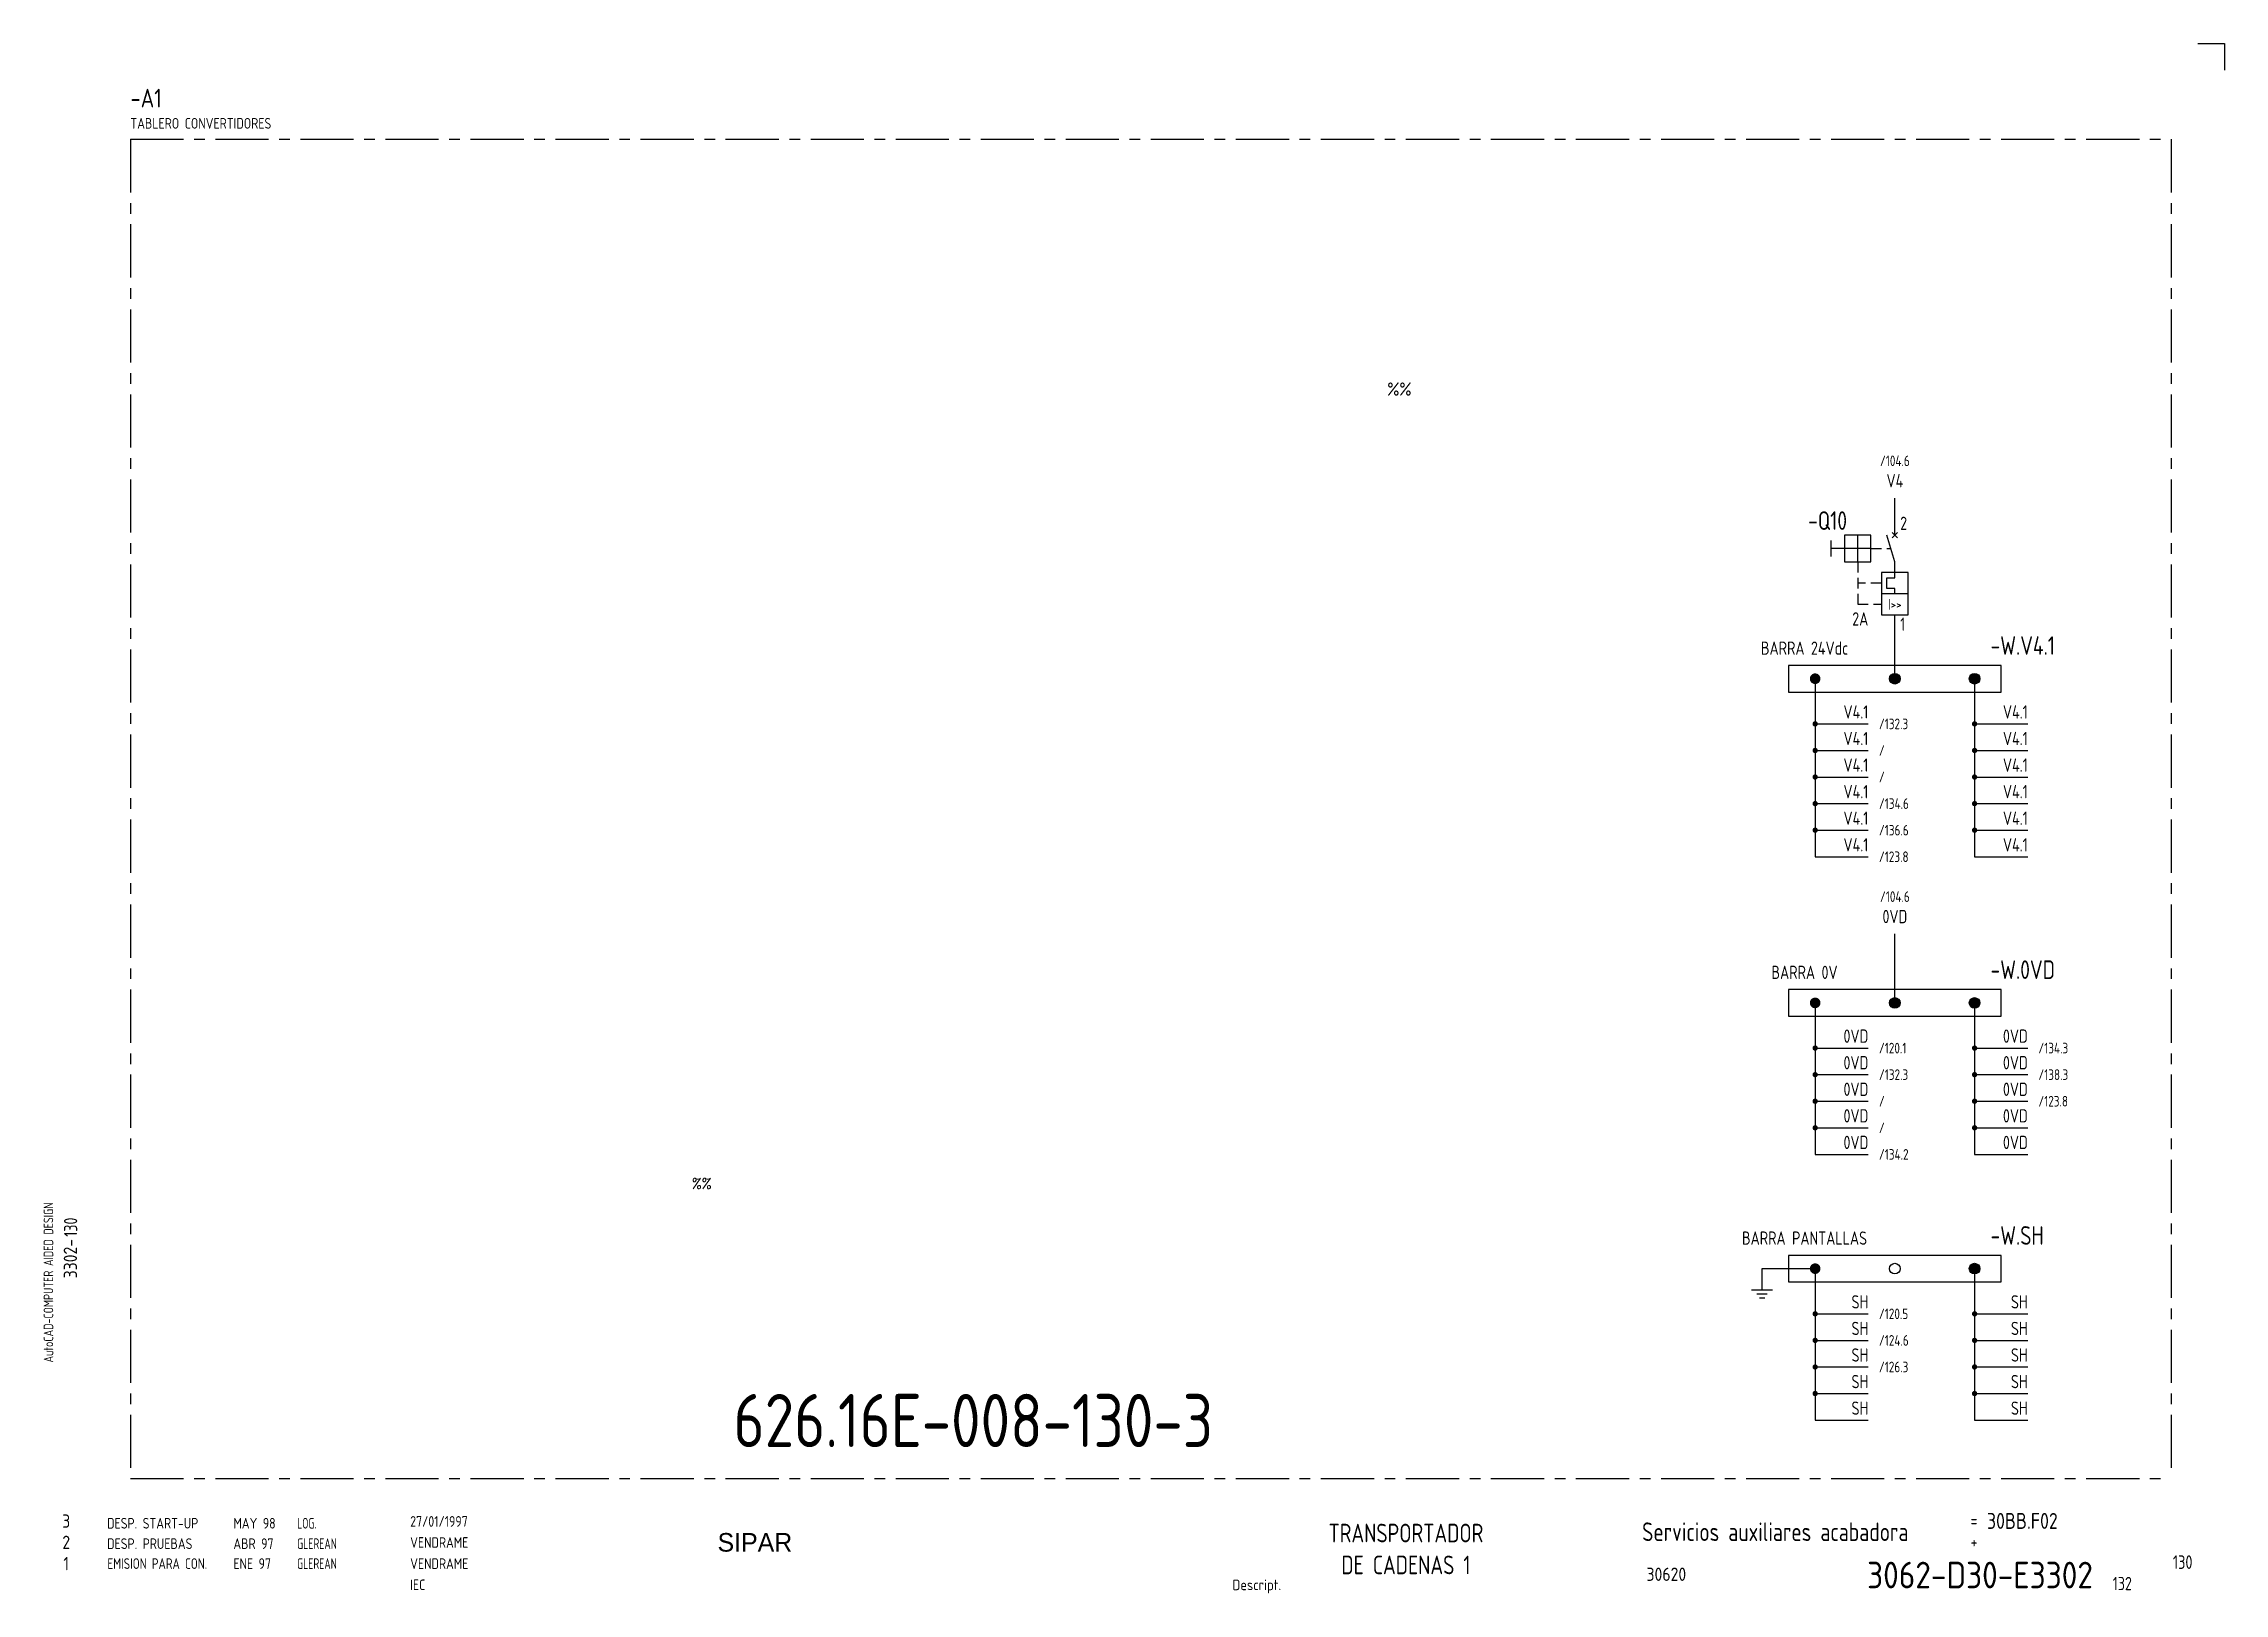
# Model space of a CAD drawing. Extents: x 10 to 420, y 5 to 297.
import ezdxf
from ezdxf.enums import TextEntityAlignment as Align

# ---------------------------------------------------------------- set-up
doc = ezdxf.new("R2010")
doc.units = 0
doc.header["$LTSCALE"] = 8
doc.header["$MEASUREMENT"] = 0
doc.linetypes.add('CENTER', pattern=[2, 1.25, -0.25, 0.25, -0.25])
doc.linetypes.add('HIDDEN', pattern=[0.375, 0.25, -0.125])
doc.layers.get('0').update_dxf_attribs({"linetype": 'CONTINUOUS'})
doc.layers.add('CART', color=7, linetype='CONTINUOUS')
doc.styles.add('DIN', font='DIN', dxfattribs={"width": 0.85})
doc.styles.add('SIMPLEX', font='SIMPLEX', dxfattribs={"width": 0.9})
doc.styles.add('UNIV', font='UNIV')

# ---------------------------------------------------------------- blocks, each defined once
blk = doc.blocks.new('WB-FG100')
at = {"layer": 'CART', "color": 1}
for p, q in [((415, 297), (420, 297)), ((420, 297), (420, 292))]:
    blk.add_line(p, q, dxfattribs=at)
at = {"layer": 'CART', "color": 1, "style": 'DIN', "width": 0.8}
blk.add_text('AutoCAD-COMPUTER AIDED DESIGN', height=1.8, rotation=90, dxfattribs=at).set_placement((11.47, 48.84))
at = {"layer": 'CART', "color": 3, "style": 'DIN', "width": 0.8}
for s, p in [('=', (372.24, 17.91)), ('+', (372.24, 13.87))]:
    blk.add_text(s, height=2.5, dxfattribs=at).set_placement(p)
at = {"layer": 'CART', "color": 7, "style": 'DIN', "width": 0.9}
blk.add_attdef('FILE', text='', height=2.5, rotation=90, dxfattribs=at).set_placement((15.95, 68.38), align=Align.CENTER)
for tag, p in [('MOD-3', (13.92, 19)), ('MOD-2', (13.92, 15)), ('MOD-1', (13.92, 11)), ('NR.COMMESSA', (315, 9))]:
    blk.add_attdef(tag, text='', height=2.5, dxfattribs=at).set_placement(p, align=Align.MIDDLE)
at = {"layer": 'CART', "color": 7, "style": 'DIN'}
for tag, width, p in [('REV-3', 0.9, (21.66, 19)), ('DATA-3', 0.9, (45.37, 19)), ('NOME-3', 0.9, (57.37, 19)), ('REV-2', 0.9, (21.66, 15)), ('DATA-2', 0.9, (45.37, 15)), ('NOME-2', 0.9, (57.37, 15)), ('REV-1', 0.9, (21.66, 11)), ('DATA-1', 0.9, (45.37, 11)), ('NOME-1', 0.7, (57.37, 11))]:
    blk.add_attdef(tag, text='', height=2, dxfattribs=dict(at, width=width)).set_placement(p, align=Align.MIDDLE_LEFT)
at = {"layer": 'CART', "color": 7, "style": 'DIN', "width": 0.9}
for tag, p, height in [('DATA', (78.64, 17.94), 2), ('ESECUTORE', (78.64, 13.97), 2), ('CONTROLLORE', (78.64, 9.99), 2), ('SEGUE', (398.93, 5.65), 2.8), ('NORMA', (78.64, 6.01), 2)]:
    blk.add_attdef(tag, p, '', height=height, dxfattribs=at)
at = {"layer": 'CART', "color": 2, "style": 'DIN', "width": 0.9}
for tag, p in [('TITOLO-1/3', (266.5, 18.23)), ('TITOLO-1/2', (266.5, 15.73)), ('TITOLO-2/3', (266.5, 13.18)), ('TITOLO-2/2', (266.5, 10.68)), ('TITOLO-3/3', (266.5, 8.13))]:
    blk.add_attdef(tag, text='', height=3.5, dxfattribs=at).set_placement(p, align=Align.MIDDLE)
at = {"layer": 'CART', "color": 3, "style": 'DIN', "width": 0.9}
blk.add_attdef('ASSIEME', text='', height=3.5, dxfattribs=at).set_placement((334, 17), align=Align.MIDDLE)
at = {"layer": 'CART', "color": 3, "style": 'DIN', "width": 0.85}
for tag, p in [('=', (375.33, 16.63)), ('+', (375.33, 12.76))]:
    blk.add_attdef(tag, text='', height=3, dxfattribs=at).set_placement(p, align=Align.BOTTOM_LEFT)
at = {"layer": 'CART', "color": 3, "style": 'DIN', "width": 0.9}
blk.add_attdef('FOGLIO', text='', height=2.8, dxfattribs=at).set_placement((414.2, 9.56), align=Align.RIGHT)
at = {"layer": 'CART', "color": 2, "style": 'DIN', "width": 0.9}
blk.add_attdef('DISEGNO', text='', height=5, dxfattribs=at).set_placement((395.27, 6.35), align=Align.RIGHT)
at = {"layer": 'CART', "color": 1, "style": 'DIN', "width": 0.9}
blk.add_attdef('TIPOLOGIA', (233.37, 6), '', height=2, dxfattribs=at)
blk = doc.blocks.new('DESP')
at = {"linetype": 'Continuous', "style": 'DIN'}
for s, width, p in [('DESP. START-UP', 0.85, (21.62, 17.59)), ('MAY 98', 0.85, (45.38, 17.59)), ('LOG.', 0.7, (57.38, 17.59))]:
    blk.add_text(s, height=2, dxfattribs=dict(at, width=width)).set_placement(p)

msp = doc.modelspace()

# ---------------------------------------------------------------- linework, layer by layer
at = {"color": 3, "linetype": 'CENTER'}
for p, q in [((26, 279), (410, 279)), ((26, 279), (26, 27)), ((410, 279), (410, 27)), ((26, 27), (410, 27))]:
    msp.add_line(p, q, dxfattribs=at)
for p, q in [((358, 204.5), (358, 211.5)), ((346, 200.5), (346, 203.5)), ((353.5, 202), (346, 202)), ((353.5, 204.5), (348.5, 204.5)), ((348.5, 204.5), (348.5, 199.5)), ((351, 199.5), (351, 204.5)), ((353.5, 199.5), (353.5, 204.5)), ((358, 199.5), (356.5, 204.5)), ((357.5, 204), (358.5, 205)), ((357.5, 205), (358.5, 204)), ((348.5, 199.5), (353.5, 199.5)), ((355.5, 197.5), (355.5, 189.5)), ((360.5, 197.5), (355.5, 197.5)), ((358, 196.5), (358, 199.5)), ((360.5, 189.5), (360.5, 197.5)), ((360.5, 193.5), (355.5, 193.5)), ((356.5, 194.5), (356.5, 196.5)), ((356.5, 196.5), (358, 196.5)), ((358, 194.5), (356.5, 194.5)), ((358, 193.5), (358, 194.5)), ((355.5, 189.5), (360.5, 189.5)), ((358, 177.5), (358, 189.5)), ((343, 177), (343, 144)), ((373, 177), (373, 144)), ((343, 169), (353, 169)), ((373, 169), (383, 169)), ((343, 164), (353, 164)), ((373, 164), (383, 164)), ((343, 159), (353, 159)), ((373, 159), (383, 159)), ((343, 154), (353, 154)), ((373, 154), (383, 154)), ((343, 149), (353, 149)), ((373, 149), (383, 149)), ((343, 144), (353, 144)), ((373, 144), (383, 144)), ((358, 116.5), (358, 129.5)), ((343, 116.5), (343, 88)), ((373, 116.5), (373, 88)), ((343, 108), (353, 108)), ((373, 108), (383, 108)), ((343, 103), (353, 103)), ((373, 103), (383, 103)), ((343, 98), (353, 98)), ((373, 98), (383, 98)), ((343, 93), (353, 93)), ((373, 93), (383, 93)), ((343, 88), (353, 88)), ((343, 88), (353, 88)), ((373, 88), (383, 88)), ((373, 88), (383, 88)), ((333, 66.5), (343, 66.5)), ((333, 62.5), (333, 66.5)), ((343, 66), (343, 38)), ((373, 66), (373, 38)), ((331, 62.5), (335, 62.5)), ((332, 61.75), (334, 61.75)), ((332.5, 61), (333.5, 61)), ((343, 58), (353, 58)), ((373, 58), (383, 58)), ((343, 53), (353, 53)), ((373, 53), (383, 53)), ((343, 48), (353, 48)), ((373, 48), (383, 48)), ((343, 43), (353, 43)), ((373, 43), (383, 43)), ((343, 38), (353, 38)), ((373, 38), (383, 38))]:
    msp.add_line(p, q)
at = {"linetype": 'HIDDEN'}
for p, q in [((353.5, 202), (357.25, 202)), ((351, 199.5), (351, 191.5)), ((355.5, 195.5), (351, 195.5)), ((351, 191.5), (355.5, 191.5))]:
    msp.add_line(p, q, dxfattribs=at)
at = {"color": 2}
for p, q in [((378, 180), (338, 180)), ((338, 180), (338, 175)), ((378, 175), (378, 180)), ((338, 175), (378, 175)), ((378, 119), (338, 119)), ((338, 119), (338, 114)), ((378, 114), (378, 119)), ((338, 114), (378, 114)), ((378, 69), (338, 69)), ((338, 69), (338, 64)), ((378, 64), (378, 69)), ((338, 64), (378, 64))]:
    msp.add_line(p, q, dxfattribs=at)
for points, const_width in [([(342.5, 177.5, 1), (343.5, 177.5, 1)], 1), ([(357.5, 177.5, 1), (358.5, 177.5, 1)], 1), ([(372.5, 177.5, 1), (373.5, 177.5, 1)], 1), ([(342.75, 169, 1), (343.25, 169, 1)], 0.5), ([(372.75, 169, 1), (373.25, 169, 1)], 0.5), ([(342.75, 164, 1), (343.25, 164, 1)], 0.5), ([(372.75, 164, 1), (373.25, 164, 1)], 0.5), ([(342.75, 159, 1), (343.25, 159, 1)], 0.5), ([(372.75, 159, 1), (373.25, 159, 1)], 0.5), ([(342.75, 154, 1), (343.25, 154, 1)], 0.5), ([(372.75, 154, 1), (373.25, 154, 1)], 0.5), ([(342.75, 149, 1), (343.25, 149, 1)], 0.5), ([(372.75, 149, 1), (373.25, 149, 1)], 0.5), ([(342.5, 116.5, 1), (343.5, 116.5, 1)], 1), ([(357.5, 116.5, 1), (358.5, 116.5, 1)], 1), ([(372.5, 116.5, 1), (373.5, 116.5, 1)], 1), ([(342.75, 108, 1), (343.25, 108, 1)], 0.5), ([(372.75, 108, 1), (373.25, 108, 1)], 0.5), ([(342.75, 103, 1), (343.25, 103, 1)], 0.5), ([(372.75, 103, 1), (373.25, 103, 1)], 0.5), ([(342.75, 98, 1), (343.25, 98, 1)], 0.5), ([(372.75, 98, 1), (373.25, 98, 1)], 0.5), ([(342.75, 93, 1), (343.25, 93, 1)], 0.5), ([(372.75, 93, 1), (373.25, 93, 1)], 0.5), ([(342.5, 66.5, 1), (343.5, 66.5, 1)], 1), ([(372.5, 66.5, 1), (373.5, 66.5, 1)], 1), ([(342.75, 58, 1), (343.25, 58, 1)], 0.5), ([(372.75, 58, 1), (373.25, 58, 1)], 0.5), ([(342.75, 53, 1), (343.25, 53, 1)], 0.5), ([(372.75, 53, 1), (373.25, 53, 1)], 0.5), ([(342.75, 48, 1), (343.25, 48, 1)], 0.5), ([(372.75, 48, 1), (373.25, 48, 1)], 0.5), ([(342.75, 43, 1), (343.25, 43, 1)], 0.5), ([(372.75, 43, 1), (373.25, 43, 1)], 0.5)]:
    msp.add_lwpolyline(points, format="xyb", close=True, dxfattribs=dict(const_width=const_width))
for centre in [(358, 177.5), (373, 177.5), (358, 116.5), (373, 116.5), (358, 66.5), (373, 66.5)]:
    msp.add_circle(centre, 1)

# ---------------------------------------------------------------- block references
at = {"linetype": 'Continuous'}
msp.add_blockref('DESP', (0, 0), dxfattribs=at)
at = {"layer": 'CART'}
ref = msp.add_blockref('WB-FG100', (0, 0), dxfattribs=at)
ref.add_attrib('TIPOLOGIA', 'Descript.', (233.37, 6), dxfattribs={"color": 1, "height": 2, "style": 'DIN', "width": 0.9})
ref.add_attrib('ASSIEME', 'Servicios auxiliares acabadora', dxfattribs={"color": 3, "height": 3.5, "style": 'DIN', "width": 0.8}).set_placement((335.5, 17), align=Align.MIDDLE)
ref.add_attrib('=', '30BB.F02', dxfattribs={"color": 3, "height": 3, "style": 'DIN', "width": 0.85}).set_placement((375.33, 16.63), align=Align.BOTTOM_LEFT)
ref.add_attrib('NR.COMMESSA', '30620', dxfattribs={"color": 7, "height": 2.5, "style": 'DIN', "width": 0.9}).set_placement((315, 9), align=Align.MIDDLE)
ref.add_attrib('DISEGNO', '3062-D30-E3302', dxfattribs={"color": 2, "height": 5, "style": 'DIN', "width": 0.9}).set_placement((395.27, 6.35), align=Align.RIGHT)
ref.add_attrib('DATA', '27/01/1997', (78.64, 17.94), dxfattribs={"color": 7, "height": 2, "style": 'DIN', "width": 0.85})
ref.add_attrib('ESECUTORE', 'VENDRAME', (78.64, 13.97), dxfattribs={"color": 7, "height": 2, "style": 'DIN', "width": 0.85})
ref.add_attrib('CONTROLLORE', 'VENDRAME', (78.64, 9.99), dxfattribs={"color": 7, "height": 2, "style": 'DIN', "width": 0.85})
ref.add_attrib('NORMA', 'IEC', (78.64, 6.01), dxfattribs={"color": 7, "height": 2, "style": 'DIN', "width": 0.85})
ref.add_attrib('MOD-1', '1', dxfattribs={"color": 7, "height": 2.5, "style": 'DIN', "width": 0.9}).set_placement((13.92, 11), align=Align.MIDDLE)
ref.add_attrib('REV-1', 'EMISION PARA CON.', dxfattribs={"color": 7, "height": 2, "style": 'DIN', "width": 0.8}).set_placement((21.66, 11), align=Align.MIDDLE_LEFT)
ref.add_attrib('DATA-1', 'ENE 97', dxfattribs={"color": 7, "height": 2, "style": 'DIN', "width": 0.85}).set_placement((45.37, 11), align=Align.MIDDLE_LEFT)
ref.add_attrib('NOME-1', 'GLEREAN', dxfattribs={"color": 7, "height": 2, "style": 'DIN', "width": 0.7}).set_placement((57.37, 11), align=Align.MIDDLE_LEFT)
ref.add_attrib('MOD-2', '2', dxfattribs={"color": 7, "height": 2.5, "style": 'DIN', "width": 0.9}).set_placement((13.92, 15), align=Align.MIDDLE)
ref.add_attrib('MOD-3', '3', dxfattribs={"color": 7, "height": 2.5, "style": 'DIN', "width": 0.9}).set_placement((13.92, 19), align=Align.MIDDLE)
ref.add_attrib('FILE', '3302-', dxfattribs={"color": 7, "height": 2.5, "rotation": 90, "style": 'DIN', "width": 0.9}).set_placement((15.95, 68.38), align=Align.CENTER)

# ---------------------------------------------------------------- texts
at = {"color": 3, "style": 'DIN'}
for s, width, p in [('-A1', 0.85, (26, 285)), ('-W.V4.1', 0.8, (376, 182)), ('-W.0VD', 0.8, (376, 121)), ('-W.SH', 0.8, (376, 71))]:
    msp.add_text(s, height=3.5, dxfattribs=dict(at, width=width)).set_placement(p)
at = {"style": 'DIN'}
for s, height, width, p in [('TABLERO CONVERTIDORES', 2, 0.85, (26, 281)), ('%%', 2.5, 0.85, (262.5, 230.75)), ('2', 2.5, 0.8, (359, 205.5)), ('1', 2.5, 0.8, (359, 186.5)), ('/132.3', 2, 0.8, (355, 168)), ('/', 2, 0.8, (355, 163)), ('/', 2, 0.8, (355, 158)), ('/134.6', 2, 0.8, (355, 153)), ('/136.6', 2, 0.8, (355, 148)), ('/123.8', 2, 0.8, (355, 143)), ('/120.1', 2, 0.8, (355, 107)), ('/134.3', 2, 0.8, (385, 107)), ('/132.3', 2, 0.8, (355, 102)), ('/138.3', 2, 0.8, (385, 102)), ('/', 2, 0.8, (355, 97)), ('/123.8', 2, 0.8, (385, 97)), ('/', 2, 0.8, (355, 92)), ('/134.2', 2, 0.8, (355, 87)), ('/120.5', 2, 0.8, (355, 57)), ('/124.6', 2, 0.8, (355, 52)), ('/126.3', 2, 0.8, (355, 47)), ('132', 2.5, 0.8, (399, 6))]:
    msp.add_text(s, height=height, dxfattribs=dict(at, width=width)).set_placement(p)
at = {"style": 'DIN', "width": 0.8}
for s, height, p in [('/104.6', 2, (358, 217.5)), ('V4', 2.5, (358, 213.5)), ('I>>', 2, (358, 190.5)), ('BARRA 24Vdc', 2.5, (341, 182)), ('/104.6', 2, (358, 135.5)), ('0VD', 2.5, (358, 131.5)), ('BARRA 0V', 2.5, (341, 121)), ('BARRA PANTALLAS', 2.5, (341, 71))]:
    msp.add_text(s, height=height, dxfattribs=at).set_placement(p, align=Align.CENTER)
at = {"color": 3, "style": 'DIN', "width": 0.8}
for s, height, p in [('-Q10', 3.5, (349, 205.5)), ('130', 2.56, (414, 10))]:
    msp.add_text(s, height=height, dxfattribs=at).set_placement(p, align=Align.RIGHT)
at = {"style": 'DIN', "width": 0.8}
for s, p in [('2A', (353, 187.5)), ('V4.1', (353, 170)), ('V4.1', (383, 170)), ('V4.1', (353, 165)), ('V4.1', (383, 165)), ('V4.1', (353, 160)), ('V4.1', (383, 160)), ('V4.1', (353, 155)), ('V4.1', (383, 155)), ('V4.1', (353, 150)), ('V4.1', (383, 150)), ('V4.1', (353, 145)), ('V4.1', (383, 145)), ('0VD', (353, 109)), ('0VD', (383, 109)), ('0VD', (353, 104)), ('0VD', (383, 104)), ('0VD', (353, 99)), ('0VD', (383, 99)), ('0VD', (353, 94)), ('0VD', (383, 94)), ('0VD', (353, 89)), ('0VD', (383, 89)), ('SH', (353, 59)), ('SH', (383, 59)), ('SH', (353, 54)), ('SH', (383, 54)), ('SH', (353, 49)), ('SH', (383, 49)), ('SH', (353, 44)), ('SH', (383, 44)), ('SH', (353, 39)), ('SH', (383, 39))]:
    msp.add_text(s, height=2.5, dxfattribs=at).set_placement(p, align=Align.RIGHT)
at = {"color": 7, "linetype": 'Continuous', "style": 'SIMPLEX', "width": 0.9}
msp.add_text('%%', height=2, dxfattribs=at).set_placement((133.5, 82.5), align=Align.MIDDLE)
at = {"style": 'DIN', "width": 0.8}
msp.add_text('130', height=2.5, rotation=90, dxfattribs=at).set_placement((16, 72.5))
at = {"color": 3, "style": 'DIN', "width": 0.8}
for s, p in [('TRANSPORTADOR', (266, 15)), ('DE CADENAS 1', (266, 9))]:
    msp.add_text(s, height=3.5, dxfattribs=at).set_placement(p, align=Align.CENTER)
at = {"linetype": 'Continuous', "style": 'DIN'}
for s, width, p in [('DESP. PRUEBAS', 0.85, (21.62, 13.75)), ('ABR 97', 0.85, (45.38, 13.75)), ('GLEREAN', 0.7, (57.38, 13.75))]:
    msp.add_text(s, height=2, dxfattribs=dict(at, width=width)).set_placement(p)
at = {"color": 2, "insert": (139.47, 42.92), "char_height": 10, "width": 111.0411, "attachment_point": 1, "style": 'DIN'}
msp.add_mtext('626.16E-008-130-3', dxfattribs=at)
at = {"layer": 'CART', "color": 2, "linetype": 'Continuous', "style": 'UNIV'}
msp.add_text('SIPAR', height=3.5, dxfattribs=at).set_placement((143.5, 13.25), align=Align.CENTER)

doc.saveas('drawing.dxf')
